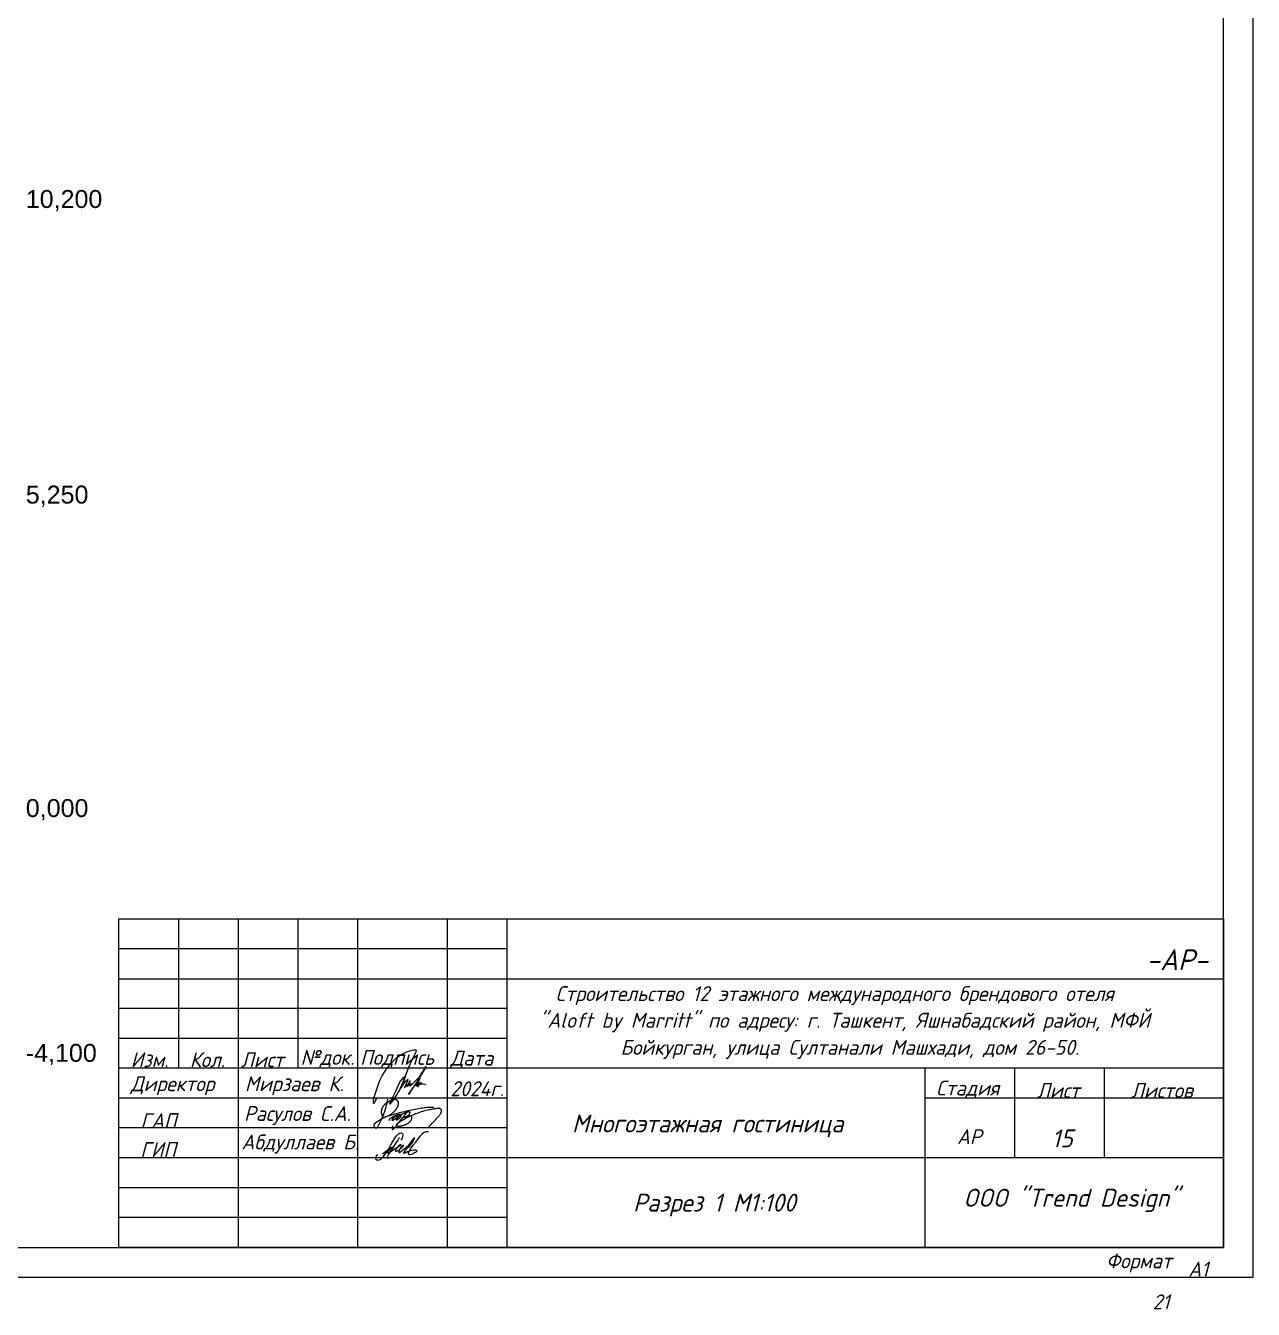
# Model space of a CAD drawing. Header units: millimetres. Extents: x 1499747 to 4230374, y -28481 to 441852.
# Drawn here: x 2401646 to 2422203, y -27943 to -6445 of the extents above; entities that cross this region are included whole.
import ezdxf
from ezdxf.xclip import XClip

# ---------------------------------------------------------------- set-up
doc = ezdxf.new("R2010")
doc.units = ezdxf.units.MM
doc.header["$MEASUREMENT"] = 0
doc.header["$XCLIPFRAME"] = 0
for name, color, linetype, lineweight in [('1 Разрез_23_0_Ном._пера__45_Ном._пера__161', 161, 'Continuous', 18), ('1 Разрез_23_0_Ном._пера__63_Ном._пера__21', 21, 'Continuous', 18), ('1 Разрез_23_0_Ном._пера__7_Ном._пера__7', 7, 'Continuous', 18), ('1 Разрез_23_Размер - ГКЛ перегородки_Ном._пера__1_Ном._пера__7', 7, 'Continuous', 18)]:
    doc.layers.add(name, color=color, linetype=linetype, lineweight=lineweight)
doc.layers.add('Чертеж и Рисунок', color=7, linetype='Continuous')
doc.styles.add('СГЕНЕРИР_СТИЛЬ_1', font='')
doc.styles.add('СГЕНЕРИР_СТИЛЬ_2', font='arial.ttf')
doc.styles.get('СГЕНЕРИР_СТИЛЬ_1').set_extended_font_data('GOST Common', italic=True)

# ---------------------------------------------------------------- blocks, each defined once
blk = doc.blocks.new('Чертеж_1_23', base_point=(1274000, 29700))
at = {"layer": '1 Разрез_23_0_Ном._пера__45_Ном._пера__161', "linetype": 'Continuous'}
for p, q in [((1301548, 3226), (1301543, 3223)), ((1301553, 3229), (1301548, 3226)), ((1301557, 3231), (1301553, 3229)), ((1301562, 3233), (1301557, 3231)), ((1301567, 3236), (1301562, 3233)), ((1301572, 3238), (1301567, 3236)), ((1301576, 3239), (1301572, 3238)), ((1301581, 3241), (1301576, 3239)), ((1301585, 3243), (1301581, 3241)), ((1301590, 3244), (1301585, 3243)), ((1301595, 3245), (1301590, 3244)), ((1301599, 3246), (1301595, 3245)), ((1301604, 3246), (1301599, 3246)), ((1301608, 3247), (1301604, 3246)), ((1301613, 3247), (1301608, 3247)), ((1301617, 3247), (1301613, 3247)), ((1301621, 3247), (1301617, 3247)), ((1301626, 3247), (1301621, 3247)), ((1301630, 3246), (1301626, 3247)), ((1301634, 3245), (1301630, 3246)), ((1301638, 3244), (1301634, 3245)), ((1301642, 3243), (1301638, 3244)), ((1301646, 3242), (1301642, 3243)), ((1301649, 3240), (1301646, 3242)), ((1301653, 3238), (1301649, 3240)), ((1301656, 3236), (1301653, 3238)), ((1301660, 3234), (1301656, 3236)), ((1301663, 3232), (1301660, 3234)), ((1301666, 3230), (1301663, 3232)), ((1301668, 3227), (1301666, 3230)), ((1301671, 3224), (1301668, 3227)), ((1301398, 3049), (1301397, 3045)), ((1301397, 3045), (1301397, 3042)), ((1301397, 3042), (1301397, 3039)), ((1301397, 3039), (1301397, 3036)), ((1301397, 3036), (1301397, 3034)), ((1301397, 3034), (1301397, 3031)), ((1301397, 3031), (1301397, 3028)), ((1301397, 3028), (1301397, 3025)), ((1301397, 3025), (1301397, 3022)), ((1301397, 3022), (1301398, 3019)), ((1301399, 3056), (1301398, 3052)), ((1301398, 3052), (1301398, 3049)), ((1301398, 3019), (1301399, 3015)), ((1301400, 3065), (1301399, 3061)), ((1301399, 3061), (1301399, 3056)), ((1301399, 3015), (1301399, 3011)), ((1301399, 3011), (1301400, 3007)), ((1301401, 3070), (1301400, 3065)), ((1301402, 3075), (1301401, 3070)), ((1301403, 3079), (1301402, 3075)), ((1301404, 3084), (1301403, 3079)), ((1301406, 3089), (1301404, 3084)), ((1301408, 3094), (1301406, 3089)), ((1301410, 3098), (1301408, 3094)), ((1301412, 3103), (1301410, 3098)), ((1301414, 3107), (1301412, 3103)), ((1301416, 3112), (1301414, 3107)), ((1301418, 3116), (1301416, 3112)), ((1301420, 3120), (1301418, 3116)), ((1301423, 3124), (1301420, 3120)), ((1301425, 3127), (1301423, 3124)), ((1301428, 3131), (1301425, 3127)), ((1301430, 3135), (1301428, 3131)), ((1301433, 3138), (1301430, 3135)), ((1301436, 3142), (1301433, 3138)), ((1301439, 3146), (1301436, 3142)), ((1301443, 3149), (1301439, 3146)), ((1301446, 3153), (1301443, 3149)), ((1301450, 3157), (1301446, 3153)), ((1301454, 3161), (1301450, 3157)), ((1301459, 3165), (1301454, 3161)), ((1301463, 3168), (1301459, 3165)), ((1301467, 3172), (1301463, 3168)), ((1301472, 3176), (1301467, 3172)), ((1301477, 3180), (1301472, 3176)), ((1301482, 3183), (1301477, 3180)), ((1301487, 3187), (1301482, 3183)), ((1301492, 3191), (1301487, 3187)), ((1301498, 3194), (1301492, 3191)), ((1301503, 3198), (1301498, 3194)), ((1301508, 3201), (1301503, 3198)), ((1301513, 3204), (1301508, 3201)), ((1301518, 3208), (1301513, 3204)), ((1301523, 3211), (1301518, 3208)), ((1301528, 3214), (1301523, 3211)), ((1301533, 3217), (1301528, 3214)), ((1301538, 3220), (1301533, 3217)), ((1301543, 3223), (1301538, 3220)), ((1301569, 3007), (1301575, 3011)), ((1301575, 3011), (1301581, 3015)), ((1301581, 3015), (1301586, 3020)), ((1301586, 3020), (1301591, 3024)), ((1301591, 3024), (1301596, 3029)), ((1301596, 3029), (1301601, 3033)), ((1301601, 3033), (1301606, 3038)), ((1301606, 3038), (1301611, 3042)), ((1301611, 3042), (1301615, 3047)), ((1301615, 3047), (1301620, 3051)), ((1301620, 3051), (1301624, 3056)), ((1301624, 3056), (1301628, 3061)), ((1301628, 3061), (1301632, 3065)), ((1301632, 3065), (1301636, 3070)), ((1301636, 3070), (1301640, 3075)), ((1301640, 3075), (1301644, 3080)), ((1301644, 3080), (1301648, 3085)), ((1301648, 3085), (1301652, 3090)), ((1301672, 3012), (1301648, 3006)), ((1301652, 3090), (1301655, 3095)), ((1301655, 3095), (1301659, 3100)), ((1301659, 3100), (1301662, 3106)), ((1301662, 3106), (1301665, 3111)), ((1301665, 3111), (1301668, 3117)), ((1301668, 3117), (1301671, 3122)), ((1301673, 3221), (1301671, 3224)), ((1301671, 3122), (1301673, 3128)), ((1301698, 3020), (1301672, 3012)), ((1301676, 3218), (1301673, 3221)), ((1301673, 3128), (1301676, 3133)), ((1301678, 3215), (1301676, 3218)), ((1301676, 3133), (1301678, 3139)), ((1301679, 3212), (1301678, 3215)), ((1301678, 3139), (1301680, 3144)), ((1301681, 3209), (1301679, 3212)), ((1301680, 3144), (1301681, 3149)), ((1301682, 3206), (1301681, 3209)), ((1301681, 3149), (1301683, 3155)), ((1301683, 3202), (1301682, 3206)), ((1301684, 3198), (1301683, 3202)), ((1301683, 3155), (1301684, 3160)), ((1301685, 3195), (1301684, 3198)), ((1301684, 3164), (1301685, 3169)), ((1301684, 3160), (1301684, 3164)), ((1301685, 3191), (1301685, 3195)), ((1301685, 3187), (1301685, 3191)), ((1301686, 3183), (1301685, 3187)), ((1301685, 3174), (1301686, 3178)), ((1301685, 3169), (1301685, 3174)), ((1301686, 3178), (1301686, 3183)), ((1301725, 3027), (1301698, 3020)), ((1301754, 3034), (1301725, 3027)), ((1301784, 3042), (1301754, 3034)), ((1301814, 3049), (1301784, 3042)), ((1301844, 3056), (1301814, 3049)), ((1301875, 3062), (1301844, 3056)), ((1301905, 3069), (1301875, 3062)), ((1301935, 3074), (1301905, 3069)), ((1301964, 3080), (1301935, 3074)), ((1301993, 3085), (1301964, 3080)), ((1302020, 3090), (1301993, 3085)), ((1302046, 3094), (1302020, 3090)), ((1302070, 3098), (1302046, 3094)), ((1302093, 3102), (1302070, 3098)), ((1302117, 3105), (1302093, 3102)), ((1302143, 3108), (1302117, 3105)), ((1302170, 3111), (1302143, 3108)), ((1302201, 3112), (1302170, 3111)), ((1302237, 3114), (1302201, 3112)), ((1301400, 3007), (1301401, 3002)), ((1301401, 3002), (1301402, 2998)), ((1301402, 2998), (1301404, 2993)), ((1301404, 2993), (1301405, 2989)), ((1301405, 2989), (1301406, 2984)), ((1301406, 2984), (1301408, 2980)), ((1301408, 2980), (1301410, 2976)), ((1301410, 2976), (1301412, 2971)), ((1301412, 2971), (1301414, 2967)), ((1301414, 2967), (1301416, 2963)), ((1301416, 2963), (1301419, 2958)), ((1301419, 2958), (1301422, 2954)), ((1301422, 2954), (1301424, 2950)), ((1301424, 2950), (1301427, 2945)), ((1301427, 2945), (1301431, 2941)), ((1301431, 2941), (1301434, 2937)), ((1301434, 2937), (1301434, 2936)), ((1301507, 2967), (1301509, 2968)), ((1301507, 2966), (1301507, 2967)), ((1301508, 2966), (1301507, 2966)), ((1301510, 2966), (1301508, 2966)), ((1301509, 2968), (1301512, 2970)), ((1301512, 2967), (1301510, 2966)), ((1301512, 2970), (1301515, 2972)), ((1301516, 2968), (1301512, 2967)), ((1301515, 2972), (1301520, 2975)), ((1301520, 2969), (1301516, 2968)), ((1301520, 2975), (1301526, 2978)), ((1301525, 2970), (1301520, 2969)), ((1301530, 2972), (1301525, 2970)), ((1301526, 2978), (1301532, 2982)), ((1301537, 2974), (1301530, 2972)), ((1301532, 2982), (1301538, 2986)), ((1301544, 2976), (1301537, 2974)), ((1301538, 2986), (1301544, 2990)), ((1301544, 2990), (1301551, 2994)), ((1301553, 2978), (1301544, 2976)), ((1301551, 2994), (1301557, 2998)), ((1301563, 2981), (1301553, 2978)), ((1301557, 2998), (1301563, 3002)), ((1301563, 3002), (1301569, 3007)), ((1301575, 2985), (1301563, 2981)), ((1301590, 2989), (1301575, 2985)), ((1301607, 2994), (1301590, 2989)), ((1301626, 2999), (1301607, 2994)), ((1301648, 3006), (1301626, 2999))]:
    blk.add_line(p, q, dxfattribs=at)
at = {"layer": '1 Разрез_23_0_Ном._пера__45_Ном._пера__161', "linetype": 'Continuous', "flags": 128}
for points in [[(1301321, 3250), (1301303, 3234), (1301278, 3184), (1301273, 3178), (1301268, 3180), (1301266, 3195), (1301268, 3236), (1301280, 3285), (1301310, 3383), (1301337, 3472), (1301375, 3562), (1301414, 3640), (1301462, 3718), (1301502, 3775), (1301541, 3826), (1301581, 3872), (1301621, 3912), (1301652, 3943), (1301690, 3972), (1301728, 3994), (1301763, 4016), (1301802, 4035), (1301837, 4048), (1301876, 4061), (1301914, 4070), (1301940, 4076), (1301956, 4077), (1301973, 4077), (1301979, 4073), (1301982, 4065), (1301977, 4045), (1301952, 3990), (1301909, 3902), (1301854, 3780), (1301798, 3637), (1301752, 3525), (1301707, 3415), (1301686, 3378), (1301657, 3329), (1301619, 3272), (1301594, 3235), (1301568, 3201), (1301541, 3167), (1301548, 3201), (1301577, 3261), (1301628, 3365), (1301672, 3465), (1301701, 3524), (1301720, 3553), (1301745, 3585), (1301772, 3616), (1301790, 3631), (1301797, 3633), (1301799, 3626), (1301759, 3502), (1301729, 3437), (1301725, 3434), (1301720, 3434), (1301718, 3438), (1301718, 3441), (1301756, 3496), (1301741, 3464), (1301768, 3500), (1301789, 3527), (1301804, 3546), (1301819, 3564), (1301830, 3575), (1301835, 3580), (1301840, 3582), (1301843, 3581), (1301841, 3572), (1301835, 3559), (1301823, 3533), (1301797, 3474), (1301785, 3445), (1301786, 3443), (1301803, 3464), (1301831, 3503)], [(1301910, 3498), (1301975, 3563), (1302040, 3628), (1302149, 3796), (1301979, 3521), (1301939, 3456), (1301851, 3327), (1302043, 3604), (1301986, 3471), (1301986, 3481), (1302035, 3541)], [(1301878, 3566), (1301879, 3556), (1301859, 3523), (1301849, 3507), (1301837, 3487), (1301828, 3466), (1301830, 3463), (1301837, 3472), (1301848, 3487), (1301880, 3520), (1301854, 3476), (1301875, 3504), (1301895, 3516), (1301896, 3513), (1301875, 3488), (1301876, 3480), (1301883, 3478), (1301892, 3480), (1301910, 3498)], [(1302076, 3521), (1302068, 3527), (1302049, 3522), (1302036, 3512), (1302018, 3494), (1302005, 3482), (1302000, 3470), (1302005, 3464), (1302016, 3464), (1302022, 3468), (1302018, 3494), (1302039, 3499), (1302057, 3503), (1302075, 3507), (1302101, 3507), (1302126, 3503), (1302145, 3495)], [(1302182, 2776), (1302220, 2816), (1302252, 2850), (1302277, 2877), (1302298, 2899), (1302315, 2917), (1302328, 2932), (1302339, 2944), (1302348, 2955), (1302357, 2964), (1302364, 2974), (1302371, 2983), (1302378, 2991), (1302383, 2999), (1302388, 3006), (1302392, 3014), (1302396, 3021), (1302399, 3028), (1302402, 3035), (1302404, 3041), (1302405, 3047), (1302406, 3053), (1302406, 3059), (1302406, 3064), (1302405, 3069), (1302403, 3074), (1302401, 3078), (1302398, 3081), (1302395, 3084), (1302392, 3087), (1302387, 3090), (1302383, 3092), (1302378, 3093), (1302373, 3094), (1302367, 3095), (1302360, 3096), (1302353, 3096), (1302344, 3095), (1302334, 3094), (1302322, 3093), (1302308, 3091), (1302292, 3089), (1302275, 3086), (1302255, 3083), (1302235, 3079), (1302214, 3075), (1302192, 3071), (1302171, 3066), (1302149, 3061), (1302128, 3055), (1302107, 3050), (1302086, 3044), (1302066, 3038), (1302047, 3031), (1302027, 3025), (1302008, 3018), (1301990, 3011), (1301972, 3004), (1301954, 2997), (1301936, 2989), (1301918, 2982), (1301900, 2974), (1301882, 2965), (1301864, 2957), (1301846, 2948), (1301828, 2938), (1301809, 2929), (1301791, 2919), (1301773, 2909), (1301756, 2900), (1301740, 2891), (1301726, 2883), (1301713, 2876), (1301702, 2869), (1301693, 2864), (1301685, 2859), (1301678, 2855), (1301673, 2852), (1301669, 2849), (1301665, 2846), (1301662, 2843), (1301660, 2840), (1301658, 2838), (1301656, 2835), (1301654, 2833), (1301653, 2830), (1301652, 2828), (1301651, 2826), (1301650, 2825), (1301650, 2824), (1301649, 2823), (1301649, 2821), (1301649, 2820), (1301650, 2819), (1301650, 2818), (1301651, 2817), (1301652, 2815), (1301653, 2814), (1301654, 2812), (1301655, 2811), (1301657, 2810), (1301658, 2808), (1301660, 2807), (1301662, 2806), (1301665, 2805), (1301668, 2804), (1301671, 2803), (1301674, 2802), (1301679, 2802), (1301683, 2801), (1301689, 2801), (1301695, 2801), (1301701, 2801), (1301708, 2802), (1301715, 2802), (1301723, 2803), (1301731, 2804), (1301739, 2806), (1301747, 2808), (1301756, 2810), (1301764, 2812), (1301773, 2815), (1301781, 2818), (1301790, 2821), (1301798, 2825), (1301806, 2828), (1301813, 2832), (1301821, 2835), (1301828, 2839), (1301834, 2843), (1301841, 2846), (1301847, 2850), (1301852, 2854), (1301858, 2858), (1301863, 2862), (1301868, 2865), (1301872, 2869), (1301876, 2873), (1301880, 2877), (1301884, 2880), (1301887, 2884), (1301890, 2888), (1301893, 2892), (1301896, 2895), (1301898, 2899), (1301901, 2903), (1301903, 2907), (1301905, 2911), (1301906, 2914), (1301907, 2918), (1301908, 2922), (1301909, 2926), (1301910, 2929), (1301910, 2933), (1301910, 2936), (1301910, 2939), (1301911, 2942), (1301911, 2945), (1301911, 2948), (1301910, 2951), (1301910, 2953), (1301910, 2955), (1301910, 2957), (1301909, 2959), (1301908, 2961), (1301907, 2962), (1301905, 2963), (1301903, 2964), (1301901, 2965), (1301899, 2966), (1301896, 2967), (1301893, 2967), (1301889, 2967), (1301885, 2968), (1301881, 2968), (1301877, 2967), (1301873, 2967), (1301868, 2967), (1301862, 2966), (1301856, 2965), (1301850, 2964), (1301843, 2963), (1301836, 2961), (1301828, 2960), (1301820, 2958), (1301813, 2956), (1301805, 2954), (1301798, 2952), (1301791, 2950), (1301786, 2948), (1301781, 2947), (1301778, 2945), (1301775, 2944), (1301773, 2942), (1301772, 2942), (1301774, 2941), (1301775, 2941), (1301778, 2942), (1301781, 2943), (1301785, 2945), (1301790, 2947), (1301795, 2949), (1301800, 2952), (1301806, 2955), (1301813, 2959), (1301819, 2962), (1301826, 2966), (1301832, 2970), (1301839, 2974), (1301845, 2978), (1301851, 2982), (1301856, 2986), (1301861, 2990), (1301865, 2993), (1301868, 2997), (1301870, 2999), (1301872, 3002), (1301874, 3005), (1301875, 3007), (1301876, 3010), (1301876, 3012), (1301877, 3014), (1301878, 3017), (1301878, 3019), (1301878, 3021), (1301879, 3023), (1301879, 3025), (1301879, 3027), (1301879, 3029), (1301879, 3030), (1301878, 3032), (1301878, 3033), (1301877, 3035), (1301876, 3036), (1301875, 3037), (1301874, 3038), (1301873, 3039), (1301871, 3039), (1301869, 3040), (1301867, 3040), (1301864, 3040), (1301860, 3039), (1301856, 3038), (1301851, 3037), (1301845, 3036), (1301838, 3034), (1301830, 3032), (1301821, 3029), (1301812, 3026), (1301803, 3023), (1301794, 3020), (1301785, 3017), (1301776, 3013), (1301768, 3010), (1301760, 3006), (1301753, 3003), (1301746, 2999), (1301740, 2996), (1301734, 2992), (1301728, 2989), (1301722, 2985), (1301716, 2981), (1301711, 2977), (1301705, 2973), (1301700, 2969), (1301695, 2965), (1301690, 2961), (1301686, 2957), (1301681, 2952), (1301677, 2948), (1301673, 2944), (1301669, 2939), (1301666, 2935), (1301663, 2931), (1301660, 2928), (1301657, 2924), (1301655, 2921), (1301653, 2919), (1301651, 2917), (1301650, 2915), (1301649, 2913), (1301648, 2912), (1301648, 2911), (1301647, 2910), (1301647, 2909), (1301647, 2907), (1301648, 2905), (1301649, 2905), (1301650, 2904), (1301651, 2904), (1301653, 2903), (1301655, 2903), (1301657, 2904), (1301659, 2904), (1301662, 2905), (1301665, 2907), (1301668, 2909), (1301672, 2911), (1301676, 2914), (1301681, 2917), (1301685, 2921), (1301691, 2925), (1301696, 2930), (1301701, 2934), (1301706, 2938), (1301710, 2942), (1301714, 2946), (1301718, 2950), (1301721, 2953), (1301723, 2956), (1301725, 2958), (1301727, 2961), (1301728, 2963), (1301729, 2966), (1301730, 2968), (1301731, 2971), (1301731, 2974), (1301731, 2976), (1301731, 2979), (1301731, 2982), (1301731, 2984), (1301730, 2987), (1301729, 2989), (1301728, 2991), (1301726, 2992), (1301725, 2993), (1301722, 2994), (1301720, 2994), (1301717, 2995), (1301714, 2994), (1301710, 2994), (1301706, 2993), (1301701, 2992), (1301696, 2990), (1301691, 2989), (1301685, 2987), (1301679, 2985), (1301673, 2982), (1301668, 2979), (1301662, 2977), (1301656, 2973), (1301650, 2970), (1301644, 2967), (1301638, 2963), (1301632, 2959), (1301627, 2955), (1301621, 2950), (1301615, 2946), (1301609, 2941), (1301604, 2936), (1301598, 2931), (1301593, 2926), (1301589, 2922), (1301584, 2918), (1301581, 2914), (1301578, 2911), (1301576, 2908), (1301575, 2906), (1301574, 2904), (1301573, 2902), (1301574, 2901), (1301575, 2900), (1301576, 2899), (1301578, 2899), (1301580, 2899), (1301582, 2898), (1301586, 2899), (1301589, 2899), (1301593, 2900), (1301597, 2902), (1301602, 2904), (1301607, 2906), (1301612, 2909), (1301618, 2913), (1301624, 2917), (1301629, 2921), (1301635, 2926), (1301641, 2931), (1301646, 2936), (1301651, 2941), (1301656, 2946), (1301661, 2951), (1301665, 2956), (1301669, 2961), (1301673, 2966), (1301676, 2971), (1301678, 2975), (1301680, 2978), (1301681, 2982), (1301682, 2984), (1301681, 2986), (1301681, 2988), (1301679, 2989), (1301676, 2989), (1301673, 2989), (1301669, 2988), (1301664, 2987), (1301658, 2985), (1301652, 2982), (1301645, 2979), (1301638, 2976), (1301631, 2972), (1301623, 2969), (1301616, 2965), (1301608, 2961), (1301601, 2957), (1301594, 2953), (1301587, 2949), (1301580, 2946), (1301574, 2942), (1301569, 2939), (1301564, 2936), (1301560, 2934), (1301556, 2931), (1301553, 2929), (1301550, 2927), (1301547, 2925), (1301544, 2924), (1301542, 2922), (1301539, 2920), (1301537, 2918), (1301535, 2915), (1301532, 2912), (1301530, 2909), (1301529, 2904), (1301527, 2898), (1301526, 2892)], [(1301590, 2803), (1301587, 2796), (1301584, 2789), (1301582, 2784), (1301581, 2779), (1301580, 2775), (1301579, 2772), (1301578, 2769), (1301578, 2766), (1301578, 2764), (1301578, 2762), (1301577, 2760), (1301577, 2758), (1301577, 2756), (1301577, 2754), (1301577, 2753), (1301577, 2751), (1301578, 2750), (1301578, 2749), (1301578, 2747), (1301579, 2746), (1301580, 2745), (1301581, 2745), (1301582, 2744), (1301583, 2743), (1301584, 2743), (1301585, 2743), (1301587, 2742), (1301588, 2742), (1301590, 2743), (1301592, 2743), (1301594, 2744), (1301596, 2745), (1301598, 2747), (1301601, 2748), (1301603, 2751), (1301606, 2754), (1301610, 2757), (1301613, 2761), (1301617, 2766), (1301622, 2772), (1301627, 2778), (1301633, 2786), (1301639, 2795), (1301647, 2804), (1301655, 2815), (1301665, 2828), (1301676, 2842), (1301688, 2857), (1301702, 2874), (1301717, 2893), (1301734, 2915), (1301752, 2938), (1301773, 2963), (1301795, 2991), (1301819, 3022), (1301845, 3055)], [(1301339, 2319), (1301319, 2305), (1301305, 2290), (1301298, 2263), (1301307, 2244), (1301325, 2234), (1301351, 2229), (1301392, 2244), (1301431, 2287), (1301466, 2338), (1301518, 2415), (1301574, 2513), (1301617, 2589), (1301651, 2636), (1301686, 2673), (1301703, 2683), (1301730, 2687), (1301751, 2676), (1301758, 2655), (1301755, 2622), (1301748, 2601), (1301737, 2581), (1301730, 2572), (1301725, 2565)], [(1301420, 2336), (1301473, 2383), (1301534, 2411), (1301587, 2445), (1301560, 2436), (1301534, 2411), (1301515, 2383), (1301503, 2366), (1301503, 2354), (1301519, 2354), (1301574, 2388), (1301614, 2413), (1301656, 2444), (1301693, 2462), (1301731, 2481), (1301724, 2494), (1301682, 2457), (1301647, 2420), (1301633, 2395), (1301633, 2379), (1301633, 2373), (1301670, 2384), (1301693, 2400), (1301718, 2426), (1301749, 2446), (1301769, 2469), (1301770, 2479), (1301749, 2468), (1301724, 2444), (1301705, 2413), (1301697, 2387), (1301693, 2376), (1301693, 2368), (1301694, 2361), (1301702, 2361), (1301725, 2374), (1301809, 2443), (1301851, 2478), (1301886, 2521), (1301924, 2568), (1301954, 2605), (1301920, 2533), (1301856, 2450), (1301810, 2406), (1301780, 2372), (1301770, 2355), (1301770, 2348), (1301779, 2347), (1301807, 2361), (1301837, 2376), (1301871, 2385), (1301908, 2396), (1301945, 2401), (1301970, 2401), (1301986, 2397), (1301992, 2388), (1301988, 2372), (1301968, 2361), (1301951, 2352), (1301918, 2333), (1301877, 2322), (1301865, 2318), (1301857, 2318), (1301853, 2329), (1301855, 2349), (1301889, 2419), (1301934, 2480), (1301974, 2532), (1302014, 2585), (1302050, 2633), (1302076, 2662), (1302094, 2682), (1302116, 2699), (1302131, 2705), (1302140, 2710), (1302157, 2710), (1302175, 2710), (1302186, 2710)], [(1301698, 2610), (1301672, 2563), (1301630, 2504), (1301595, 2447), (1301569, 2407), (1301550, 2379), (1301520, 2329), (1301500, 2295), (1301500, 2266), (1301500, 2251)]]:
    blk.add_lwpolyline(points, dxfattribs=at)
at = {"layer": '1 Разрез_23_0_Ном._пера__45_Ном._пера__161', "linetype": 'Continuous'}
for centre, radius, start, end in [((1300022, 3525), 1511, 330.2656, 349.6361), ((1301313, 2810), 41.2, 159.5756, 301.371), ((1301712, 2367), 633, 108.8584, 133.7113)]:
    blk.add_arc(centre, radius, start, end, dxfattribs=at)
at = {"layer": '1 Разрез_23_0_Ном._пера__63_Ном._пера__21', "linetype": 'Continuous'}
blk.add_line((1302278, 3114), (1302237, 3114), dxfattribs=at)
at = {"layer": '1 Разрез_23_0_Ном._пера__7_Ном._пера__7', "linetype": 'Continuous'}
for p, q in [((1298000, 6269), (1298000, 3769)), ((1299000, 6269), (1299000, 768)), ((1300000, 6269), (1300000, 3769)), ((1301000, 6269), (1301000, 768)), ((1302500, 6269), (1302500, 768)), ((1303500, 6269), (1303500, 768)), ((1303500, 5769), (1297000, 5769)), ((1297000, 5269), (1315500, 5269)), ((1303500, 4769), (1297000, 4769)), ((1303500, 4269), (1297000, 4269)), ((1315500, 3769), (1297000, 3769)), ((1310500, 3769), (1310500, 768)), ((1312000, 3769), (1312000, 2269)), ((1313500, 3769), (1313500, 2269)), ((1303500, 3269), (1297000, 3269)), ((1315500, 3269), (1310500, 3269)), ((1303500, 2769), (1297000, 2769)), ((1315500, 2269), (1297000, 2269)), ((1303500, 1769), (1297000, 1769)), ((1303500, 1269), (1297000, 1269))]:
    blk.add_line(p, q, dxfattribs=at)
at = {"layer": '1 Разрез_23_0_Ном._пера__7_Ном._пера__7', "linetype": 'Continuous', "flags": 128}
for points in [[(1316000, 268), (1316000, 59668)], [(1232000, 268), (1316000, 268)]]:
    blk.add_lwpolyline(points, dxfattribs=at)
for points in [[(1234000, 59168), (1234000, 768), (1315500, 768), (1315500, 59168)], [(1297000, 768), (1297000, 6269), (1315500, 6269), (1315500, 768)]]:
    blk.add_lwpolyline(points, close=True, dxfattribs=at)
at = {"layer": '1 Разрез_23_0_Ном._пера__7_Ном._пера__7', "linetype": 'Continuous', "attachment_point": 7, "style": 'СГЕНЕРИР_СТИЛЬ_1'}
for s, insert, char_height in [('\\A1;{\\pql;\\fGOST Common|b0|i1|c204|p0;\\W1.000000;-АР-}', (1314210, 5410), 350), ('\\A1;{\\pql;\\fGOST Common|b0|i1|c204|p0;\\W1.000000;Строительство 12 этажного международного брендового отеля}', (1304317, 4826), 250), ('\\A1;{\\pql;\\fGOST Common|b0|i1|c204|p0;\\W1.000000;"Aloft by Marritt" по адресу: г. Ташкент, Яшнабадский район, МФЙ}', (1304043, 4372), 250), ('\\A1;{\\pql;\\fGOST Common|b0|i1|c204|p0;\\W1.000000; }', (1314497, 4755), 250), ('\\A1;{\\pql;\\fGOST Common|b0|i1|c204|p0;\\W1.000000;Бойкурган, улица Султанали Машхади, дом 26-50.}', (1305403, 3926), 250), ('\\A1;{\\pql;\\fGOST Common|b0|i1|c204|p0;\\W1.000000;Изм.}', (1297202, 3786), 250), ('\\A1;{\\pql;\\fGOST Common|b0|i1|c204|p0;\\W1.000000;Кол.}', (1298192, 3786), 250), ('\\A1;{\\pql;\\fGOST Common|b0|i1|c204|p0;\\W1.000000;Лист}', (1299046, 3786), 250), ('\\A1;{\\pql;\\fGOST Common|b0|i1|c204|p0;\\W1.000000;№док.}', (1300047, 3786), 250), ('\\A1;{\\pql;\\fGOST Common|b0|i1|c204|p0;\\W1.000000;Подпись}', (1301043, 3786), 250), ('\\A1;{\\pql;\\fGOST Common|b0|i1|c204|p0;\\W1.000000;Дата}', (1302555, 3763), 250), ('\\A1;{\\pql;\\fGOST Common|b0|i1|c204|p0;\\W1.000000;Директор}', (1297202, 3317), 250), ('\\A1;{\\pql;\\fGOST Common|b0|i1|c204|p0;\\W1.000000;Мирзаев К.}', (1299114, 3317), 250), ('\\A1;{\\pql;\\fGOST Common|b0|i1|c204|p0;\\W1.000000;2024г.}', (1302555, 3301), 250), ('\\A1;{\\pql;\\fGOST Common|b0|i1|c204|p0;\\W1.000000;Стадия}', (1310689, 3273), 250), ('\\A1;{\\pql;\\fGOST Common|b0|i1|c204|p0;\\W1.000000;Лист}', (1312376, 3273), 250), ('\\A1;{\\pql;\\fGOST Common|b0|i1|c204|p0;\\W1.000000; }', (1313411, 3572), 250), ('\\A1;{\\pql;\\fGOST Common|b0|i1|c204|p0;\\W1.000000;Листов}', (1313951, 3273), 250), ('\\A1;{\\pql;\\fGOST Common|b0|i1|c204|p0;\\W1.000000;ГАП}', (1297366, 2765), 250), ('\\A1;{\\pql;\\fGOST Common|b0|i1|c204|p0;\\W1.000000;Расулов С.А.}', (1299099, 2818), 250), ('\\A1;{\\pql;\\fGOST Common|b0|i1|c204|p0;\\W1.000000;Многоэтажная гостиница}', (1304591, 2613), 300), ('\\A1;{\\pql;\\fGOST Common|b0|i1|c204|p0;\\W1.000000;Абдуллаев Б.}', (1299056, 2341), 250), ('\\A1;{\\pql;\\fGOST Common|b0|i1|c204|p0;\\W1.000000;АР}', (1311038, 2498), 250), ('\\A1;{\\pql;\\fGOST Common|b0|i1|c204|p0;\\W1.000000;15}', (1312624, 2444), 300), ('\\A1;{\\pql;\\fGOST Common|b0|i1|c204|p0;\\W1.000000;ГИП}', (1297363, 2283), 250), ('\\A1;{\\pql;\\fGOST Common|b0|i1|c204|p0;\\W1.000000;OOO "Trend Design"}', (1311143, 1360), 300), ('\\A1;{\\pql;\\fGOST Common|b0|i1|c204|p0;\\W1.000000;Разрез 1 M1:100}', (1305614, 1287), 300), ('\\A1;{\\pql;\\fGOST Common|b0|i1|c204|p0;\\W1.000000;Формат}', (1313535, 351), 250), ('\\A1;{\\pql;\\fGOST Common|b0|i1|c204|p0;\\W1.000000;А1}', (1314912, 280), 250), ('\\A1;{\\pql;\\fGOST Common|b0|i1|c204|p0;\\W1.000000; }', (1314757, 280), 250), ('\\A1;{\\pql;\\fGOST Common|b0|i1|c204|p0;\\W1.000000;21}', (1314314, -268), 250)]:
    blk.add_mtext(s, dxfattribs=dict(at, insert=insert, char_height=char_height))
at = {"layer": '1 Разрез_23_Размер - ГКЛ перегородки_Ном._пера__1_Ном._пера__7', "linetype": 'Continuous', "char_height": 300, "attachment_point": 7, "style": 'СГЕНЕРИР_СТИЛЬ_2'}
for s, insert in [('\\A1;{\\pql;\\fArial|b0|i0|c204|p0;\\W1.000000;10,200}', (1295445, 18121)), ('\\A1;{\\pql;\\fArial|b0|i0|c204|p0;\\W1.000000;5,250}', (1295445, 13171)), ('\\A1;{\\pql;\\fArial|b0|i0|c204|p0;\\W1.000000;0,000}', (1295445, 7921)), ('\\A1;{\\pql;\\fArial|b0|i0|c204|p0;\\W1.000000;-4,100}', (1295445, 3821))]:
    blk.add_mtext(s, dxfattribs=dict(at, insert=insert))

msp = doc.modelspace()

# ---------------------------------------------------------------- block references
at = {"layer": 'Чертеж и Рисунок', "linetype": 'Continuous'}
ref = msp.add_blockref('Чертеж_1_23', (2380202.85824, 2025.38887), dxfattribs=at)
XClip(ref).set_block_clipping_path([(1232000, -268.1255947253), (1316000, 59668.1255947259)])

doc.saveas('drawing.dxf')
